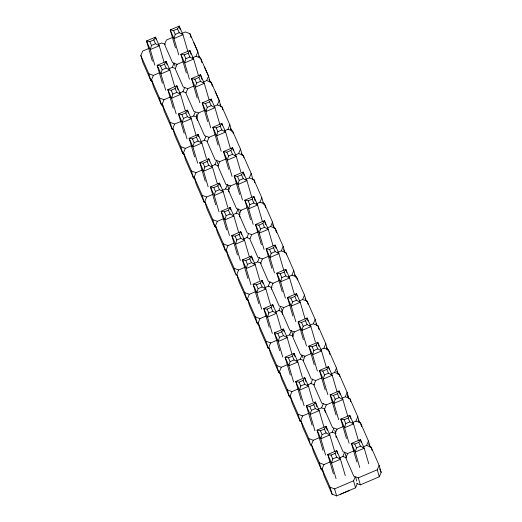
<?xml version="1.0" encoding="UTF-8"?>
<svg xmlns="http://www.w3.org/2000/svg" width="522" height="522" viewBox="0 0 522 522"><rect width="100%" height="100%" fill="white"/><g stroke="black" fill="none" stroke-linecap="round" stroke-linejoin="round"><path stroke-width="0.78" d="M152.404 61.178L146.493 40.977L149.834 41.603L151.51 45.434L150.271 49.597L154.819 65.133M162.381 83.174L157.155 65.302L160.489 65.929L162.172 69.759L160.933 73.915L165.702 90.234M175.438 47.809L170.211 29.937L173.552 30.563L175.229 34.393L173.989 38.556L178.759 54.875M173.271 108.269L167.816 89.621L171.151 90.254L172.834 94.084L171.594 98.24L176.136 113.783M186.328 72.91L180.873 54.262L184.207 54.888L185.891 58.718L184.651 62.875L189.421 79.194M184.162 133.371L178.478 113.946L181.813 114.572L183.496 118.403L182.256 122.566L187.026 138.885M197.218 98.012L191.535 78.581L194.869 79.213L196.553 83.044L195.313 87.2L199.854 102.743M194.595 156.92L189.14 138.271L192.474 138.898L194.158 142.728L192.918 146.891L197.688 163.21M207.652 121.554L202.197 102.906L205.531 103.532L207.214 107.362L205.975 111.525L210.744 127.844M205.257 181.245L199.802 162.596L203.136 163.223L204.82 167.053L203.58 171.209L208.121 186.752M218.085 145.103L212.859 127.231L216.193 127.857L217.876 131.688L216.637 135.85L221.178 151.387M215.69 204.787L210.464 186.915L213.798 187.548L215.475 191.378L214.242 195.535L219.012 211.854M228.747 169.428L223.52 151.556L226.855 152.183L228.538 156.013L227.298 160.169L232.068 176.488M226.574 229.889L221.126 211.24L224.46 211.867L226.137 215.697L224.904 219.86L229.445 235.402M239.631 194.523L234.182 175.875L237.517 176.508L239.193 180.338L237.96 184.494L242.502 200.037M237.464 254.99L231.788 235.566L235.122 236.192L236.799 240.022L235.566 244.185L240.335 260.504M250.521 219.625L244.844 200.2L248.178 200.826L249.855 204.657L248.622 208.82L253.163 224.362M247.898 278.539L242.443 259.891L245.784 260.517L247.461 264.347L246.221 268.504L250.997 284.823M261.411 244.727L255.506 224.525L258.84 225.152L260.517 228.982L259.277 233.145L264.054 249.464M258.788 303.641L253.105 284.209L256.446 284.842L258.122 288.673L256.883 292.829L261.659 309.148M271.845 268.275L266.161 248.844L269.502 249.477L271.179 253.307L269.939 257.463L274.487 273.006M269.221 327.183L263.767 308.535L267.107 309.161L268.784 312.991L267.545 317.154L272.321 333.473M282.278 291.818L276.823 273.169L280.164 273.802L281.841 277.632L280.601 281.789L285.377 298.108M279.655 350.732L274.428 332.86L277.769 333.486L279.446 337.316L278.206 341.479L282.754 357.015M292.94 316.143L287.485 297.494L290.826 298.121L292.503 301.951L291.263 306.114L295.811 321.656M290.317 375.057L285.09 357.185L288.431 357.811L290.108 361.642L288.868 365.798L293.638 382.117M303.373 339.692L298.147 321.82L301.488 322.446L303.165 326.276L301.925 330.439L306.473 345.975M301.207 400.152L295.752 381.504L299.093 382.137L300.77 385.967L299.53 390.123L304.078 405.666M314.264 364.793L308.809 346.138L312.149 346.771L313.826 350.601L312.587 354.758L317.356 371.077M312.097 425.254L306.414 405.829L309.755 406.455L311.432 410.285L310.192 414.448L314.962 430.767M325.154 389.895L319.471 370.463L322.811 371.096L324.488 374.926L323.248 379.083L327.796 394.625M322.981 450.356L317.076 430.154L320.41 430.781L322.094 434.611L320.854 438.774L325.624 455.093M336.044 414.99L330.132 394.789L333.473 395.415L335.15 399.245L333.91 403.408L338.68 419.727M333.421 473.904L327.738 454.473L331.072 455.106L332.755 458.936L331.516 463.092L336.057 478.635M346.477 438.539L340.794 419.114L344.128 419.74L345.812 423.57L344.572 427.733L349.114 443.269M356.911 462.087L351.456 443.432L354.79 444.065L356.474 447.896L355.234 452.052L359.775 467.595M152.378 81.269L150.865 80.701L142.891 62.503L140.842 55.502L142.695 51.078L149.253 48.272M163.04 105.588L161.526 105.02L153.553 86.828L151.504 79.827L153.357 75.396L159.184 72.91M168.658 68.858L172.299 67.305L174.146 62.875M183.633 61.557L177.075 64.356L175.222 68.787L183.202 86.978L187.731 88.681L193.564 86.189M173.702 129.913L172.188 129.345L164.215 111.153L162.166 104.152L164.012 99.722L170.57 96.922M192.377 57.818L196.018 56.265L197.864 51.835L189.884 33.643L185.356 31.94L181.715 33.493M179.314 93.184L182.961 91.624L184.808 87.2M187.731 88.681L185.884 93.112L193.864 111.303L198.393 113.006L204.95 110.201M184.364 154.238L182.85 153.67L174.877 135.472L172.828 128.471L174.674 124.047L181.232 121.241M203.032 82.143L206.679 80.584L208.526 76.16L200.546 57.962L196.018 56.265M189.975 117.509L193.623 115.949L195.163 112.263M197.46 120.543L196.546 117.43L198.393 113.006M195.026 178.563L193.512 177.995L185.538 159.797L183.49 152.796L185.336 148.372L191.894 145.566M214.425 106.155L217.341 104.909L219.188 100.478L211.208 82.287L206.679 80.584M200.637 141.827L204.285 140.274L205.825 136.581M215.612 134.526L209.054 137.332L207.208 141.756L215.181 159.954L219.716 161.65L226.274 158.851M205.688 202.882L204.174 202.314L196.2 184.122L194.151 177.121L195.998 172.691L202.556 169.891M224.356 130.787L228.003 129.234L229.85 124.804L221.87 106.612L217.341 104.909M212.03 165.839L214.947 164.6L216.793 160.169M219.716 161.65L217.87 166.081L225.843 184.273L230.378 185.976L236.936 183.176M216.349 227.207L214.836 226.639L206.862 208.448L204.813 201.446L206.66 197.016L212.493 194.523M235.017 155.112L238.665 153.559L240.512 149.129L232.531 130.937L228.003 129.234M221.961 190.478L225.608 188.918L227.455 184.494M228.988 191.959L228.532 190.406L230.378 185.976M227.011 251.532L225.497 250.965L217.524 232.766L215.475 225.765L217.322 221.341L223.879 218.535M245.679 179.438L249.327 177.878L251.173 173.454L243.193 155.256L238.665 153.559M233.354 214.49L236.264 213.244L238.117 208.813M239.879 217.061L239.193 214.725L241.04 210.301L246.867 207.808M226.137 250.09L234.11 268.288L236.159 275.29L228.186 257.092L226.137 250.09L227.983 245.666L233.81 243.174M256.341 203.763L259.982 202.203L261.835 197.773L253.855 179.581L249.327 177.878M243.285 239.122L246.926 237.569L248.465 233.876M258.26 231.82L251.702 234.626L249.855 239.05L257.829 257.248L262.364 258.945L268.921 256.145M248.328 300.176L246.821 299.608L238.848 281.417L236.799 274.415L238.645 269.985L245.203 267.186M267.734 227.775L270.644 226.528L272.491 222.098L264.517 203.906L259.982 202.203M253.946 263.447L257.587 261.894L259.434 257.463M262.364 258.945L260.517 263.375L268.491 281.567L273.026 283.27L279.583 280.471M258.99 324.501L257.483 323.934L249.509 305.742L247.461 298.741L249.307 294.31L255.865 291.511M277.665 252.407L281.306 250.854L283.152 246.423L275.179 228.231L270.644 226.528M264.608 287.772L268.249 286.213L270.096 281.789M271.629 289.253L271.179 287.7L273.026 283.27M269.652 348.827L268.145 348.259L260.165 330.061L258.122 323.059L259.969 318.635L266.527 315.83M288.327 276.732L291.968 275.172L293.814 270.748L285.841 252.55L281.306 250.854M276.001 311.784L278.911 310.538L280.451 306.851M282.519 314.355L281.841 312.019L283.687 307.595L290.245 304.789M280.314 373.145L278.807 372.584L270.827 354.386L268.784 347.384L270.631 342.961L277.189 340.155M299.719 300.744L302.63 299.498L304.476 295.067L296.503 276.875L291.968 275.172M286.656 336.109L289.573 334.863L291.42 330.433M300.907 329.114L294.349 331.92L292.503 336.344L300.476 354.542L305.011 356.239L311.569 353.44M290.976 397.47L289.469 396.903L281.488 378.711L279.446 371.71L281.293 367.279L287.85 364.48M309.65 325.376L313.291 323.823L315.138 319.392L307.164 301.201L302.63 299.498M296.594 360.741L300.235 359.188L301.775 355.495M305.011 356.239L303.165 360.669L311.138 378.861L315.673 380.564L321.5 378.072M301.638 421.796L300.13 421.228L292.15 403.036L290.108 396.035L291.955 391.604L298.512 388.805M321.037 349.388L323.953 348.148L325.8 343.717L317.826 325.526L313.291 323.823M307.256 385.066L310.897 383.507L312.743 379.083M315.673 380.564L313.826 384.995L321.8 403.186L326.335 404.889L332.892 402.084M300.763 420.354L308.743 438.552L310.786 445.553L302.812 427.355L300.763 420.354L302.616 415.93L308.443 413.437M330.974 374.026L334.615 372.467L336.462 368.043L328.488 349.844L323.953 348.148M317.918 409.392L321.559 407.832L323.405 403.402M325.395 412.426L324.482 409.313L326.335 404.889M322.961 470.439L321.448 469.878L313.474 451.68L311.425 444.679L313.278 440.255L319.836 437.449M342.36 398.038L345.277 396.792L347.123 392.361L339.15 374.17L334.615 372.467M329.304 433.404L332.22 432.157L333.76 428.464M343.554 426.409L336.997 429.214L335.144 433.638L343.124 451.837L347.652 453.533L354.21 450.734M357.439 483.379L355.586 487.802L336.644 495.9L332.109 494.197L324.136 476.005L322.087 469.004L323.934 464.573L330.491 461.774M352.298 422.67L355.939 421.117L357.785 416.686L349.805 398.495L345.277 396.792M339.235 458.035L342.882 456.482L344.729 452.052M347.652 453.533L345.805 457.964L353.786 476.155L358.314 477.858L377.262 469.761L379.109 465.337L371.129 447.139L366.601 445.436L362.953 446.995M366.601 445.436L368.447 441.012L360.467 422.82L355.939 421.117M355.586 487.802L353.544 480.801L355.084 477.115M356.585 483.444L360.363 484.86L379.305 476.762L381.158 472.338L379.109 465.337M149.834 41.603L153.82 39.9L155.465 37.14L159.243 45.76L164.019 62.079M173.552 30.563L177.539 28.86L179.183 26.1L182.961 34.72L187.737 51.039M160.489 65.929L164.482 64.226L166.126 61.465L169.904 70.085L174.681 86.404M184.207 54.888L188.201 53.185L189.845 50.425L193.623 59.045L198.399 75.364M171.151 90.254L175.144 88.544L176.788 85.791L180.566 94.404L185.343 110.723M194.869 79.213L198.862 77.504L200.507 74.744L204.285 83.363L209.054 99.682M181.813 114.572L185.806 112.869L187.45 110.109L191.228 118.729L195.998 135.048M205.531 103.532L209.524 101.829L211.169 99.069L214.947 107.689L219.716 124.008M192.474 138.898L196.468 137.195L198.112 134.435L201.89 143.054L206.438 158.597M216.193 127.857L220.18 126.154L221.83 123.394L225.608 132.014L230.378 148.333M203.136 163.223L207.123 161.52L208.774 158.76L212.552 167.379L217.322 183.698M226.855 152.183L230.841 150.48L232.492 147.719L236.27 156.339L240.812 171.875M213.798 187.548L217.785 185.839L219.436 183.078L223.214 191.698L227.755 207.241M237.517 176.508L241.503 174.798L243.154 172.038L246.932 180.658L251.702 196.977M224.46 211.867L228.447 210.164L230.098 207.404L233.876 216.023L238.645 232.342M248.178 200.826L252.165 199.123L253.816 196.363L257.594 204.983L262.364 221.302M235.122 236.192L239.109 234.489L240.759 231.729L244.537 240.348L249.307 256.667M258.84 225.152L262.827 223.449L264.478 220.689L268.256 229.308L273.026 245.627M245.784 260.517L249.77 258.814L251.421 256.054L255.199 264.674L259.741 280.21M269.502 249.477L273.489 247.774L275.14 245.014L278.918 253.633L283.687 269.952M256.446 284.842L260.432 283.133L262.083 280.373L265.861 288.992L270.631 305.311M280.164 273.802L284.151 272.092L285.802 269.332L289.579 277.952L294.349 294.271M267.107 309.161L271.094 307.458L272.745 304.698L276.523 313.317L281.293 329.636M290.826 298.121L294.813 296.418L296.463 293.658L300.241 302.277L305.011 318.596M277.769 333.486L281.756 331.783L283.407 329.023L287.185 337.643L291.955 353.962M301.488 322.446L305.474 320.743L307.125 317.983L310.897 326.602L315.445 342.145M288.431 357.811L292.418 356.108L294.062 353.348L297.84 361.968L302.388 377.504M312.149 346.771L316.136 345.068L317.781 342.308L321.559 350.928L326.335 367.247M299.093 382.137L303.08 380.427L304.724 377.667L308.502 386.287L313.05 401.829M322.811 371.096L326.798 369.387L328.442 366.627L332.22 375.246L336.997 391.565M309.755 406.455L313.742 404.752L315.386 401.992L319.164 410.612L323.94 426.931M333.473 395.415L337.46 393.712L339.104 390.952L342.882 399.571L347.659 415.89M320.41 430.781L324.403 429.077L326.048 426.317L329.826 434.937L334.602 451.256M344.128 419.74L348.122 418.037L349.766 415.277L353.544 423.897L358.32 440.216M331.072 455.106L335.065 453.403L336.71 450.643L340.488 459.262L345.257 475.581M354.79 444.065L358.784 442.362L360.428 439.602L364.206 448.222L368.754 463.758M175.229 34.393L179.216 32.69L182.961 34.72L173.989 38.556L170.211 29.937L179.183 26.1L180.097 29.206M151.51 45.434L155.497 43.731L159.243 45.76L150.271 49.597L146.493 40.977L155.465 37.14L156.15 39.47M172.971 37.232L166.414 40.037L164.56 44.461L172.541 62.66L177.075 64.356M158.721 44.226L161.637 42.98L165.415 44.396M185.891 58.718L189.877 57.015L193.623 59.045L184.651 62.875L180.873 54.262L189.845 50.425L190.98 54.308M162.172 69.759L166.159 68.056L169.904 70.085L160.933 73.915L157.155 65.302L166.126 61.465L167.04 64.571M196.553 83.044L200.539 81.334L204.285 83.363L195.313 87.2L191.535 78.581L200.507 74.744L201.87 79.409M172.834 94.084L176.821 92.374L180.566 94.404L171.594 98.24L167.816 89.621L176.788 85.791L177.924 89.673M207.214 107.362L211.201 105.659L214.947 107.689L205.975 111.525L202.197 102.906L211.169 99.069L211.854 101.405M183.496 118.403L187.483 116.7L191.228 118.729L182.256 122.566L178.478 113.946L187.45 110.109L188.357 113.222M217.876 131.688L221.863 129.985L225.608 132.014L216.637 135.85L212.859 127.231L221.83 123.394L222.516 125.724M194.158 142.728L198.145 141.025L201.89 143.054L192.918 146.891L189.14 138.271L198.112 134.435L198.797 136.764M228.538 156.013L232.525 154.31L236.27 156.339L227.298 160.169L223.52 151.556L232.492 147.719L233.399 150.825M204.82 167.053L208.807 165.35L212.552 167.379L203.58 171.209L199.802 162.596L208.774 158.76L209.459 161.089M239.193 180.338L243.187 178.628L246.932 180.658L237.96 184.494L234.182 175.875L243.154 172.038L244.289 175.927M215.475 191.378L219.468 189.669L223.214 191.698L214.242 195.535L210.464 186.915L219.436 183.078L220.343 186.191M249.855 204.657L253.849 202.954L257.594 204.983L248.622 208.82L244.844 200.2L253.816 196.363L255.18 201.029M226.137 215.697L230.13 213.994L233.876 216.023L224.904 219.86L221.126 211.24L230.098 207.404L230.776 209.74M260.517 228.982L264.51 227.279L268.256 229.308L259.277 233.145L255.506 224.525L264.478 220.689L265.613 224.571M236.799 240.022L240.792 238.319L244.537 240.348L235.566 244.185L231.788 235.566L240.759 231.729L241.666 234.835M271.179 253.307L275.166 251.604L278.918 253.633L269.939 257.463L266.161 248.844L275.14 245.014L276.047 248.12M247.461 264.347L251.447 262.644L255.199 264.674L246.221 268.504L242.443 259.891L251.421 256.054L252.557 259.936M281.841 277.632L285.828 275.923L289.579 277.952L280.601 281.789L276.823 273.169L285.802 269.332L286.708 272.445M258.122 288.673L262.109 286.963L265.861 288.992L256.883 292.829L253.105 284.209L262.083 280.373L262.99 283.485M292.503 301.951L296.489 300.248L300.241 302.277L291.263 306.114L287.485 297.494L296.463 293.658L297.142 295.994M268.784 312.991L272.771 311.288L276.523 313.317L267.545 317.154L263.767 308.535L272.745 304.698L273.424 307.034M303.165 326.276L307.151 324.573L310.897 326.602L301.925 330.439L298.147 321.82L307.125 317.983L308.032 321.089M279.446 337.316L283.433 335.613L287.185 337.643L278.206 341.479L274.428 332.86L283.407 329.023L284.085 331.353M313.826 350.601L317.813 348.898L321.559 350.928L312.587 354.758L308.809 346.138L317.781 342.308L318.922 346.19M290.108 361.642L294.095 359.939L297.84 361.968L288.868 365.798L285.09 357.185L294.062 353.348L294.976 356.454M324.488 374.926L328.475 373.217L332.22 375.246L323.248 379.083L319.471 370.463L328.442 366.627L329.356 369.739M300.77 385.967L304.757 384.257L308.502 386.287L299.53 390.123L295.752 381.504L304.724 377.667L305.866 381.556M335.15 399.245L339.137 397.542L342.882 399.571L333.91 403.408L330.132 394.789L339.104 390.952L340.24 394.841M311.432 410.285L315.418 408.582L319.164 410.612L310.192 414.448L306.414 405.829L315.386 401.992L316.75 406.658M345.812 423.57L349.799 421.867L353.544 423.897L344.572 427.733L340.794 419.114L349.766 415.277L350.68 418.383M322.094 434.611L326.08 432.908L329.826 434.937L320.854 438.774L317.076 430.154L326.048 426.317L327.183 430.2M356.474 447.896L360.461 446.193L364.206 448.222L355.234 452.052L351.456 443.432L360.428 439.602L361.335 442.708M332.755 458.936L336.742 457.233L340.488 459.262L331.516 463.092L327.738 454.473L336.71 450.643L337.623 453.748M322.087 469.004L330.067 487.196L334.595 488.899L353.544 480.801M340.605 494.177L349.577 490.341M140.842 55.502L148.822 73.7L153.357 75.396M151.504 79.827L159.484 98.019L164.012 99.722M162.166 104.152L170.146 122.344L174.674 124.047M209.054 137.332L204.52 135.629L196.546 117.43M172.828 128.471L180.808 146.669L185.336 148.372M183.49 152.796L191.463 170.994L195.998 172.691M194.151 177.121L202.125 195.313L206.66 197.016M241.04 210.301L236.505 208.598L228.532 190.406M204.813 201.446L212.787 219.638L217.322 221.341M251.702 234.626L247.167 232.923L239.193 214.725M215.475 225.765L223.449 243.963L227.983 245.666M234.11 268.288L238.645 269.985M236.799 274.415L244.772 292.607L249.307 294.31M283.687 307.595L279.153 305.892L271.179 287.7M247.461 298.741L255.434 316.932L259.969 318.635M294.349 331.92L289.814 330.217L281.841 312.019M258.122 323.059L266.096 341.257L270.631 342.961M268.784 347.384L276.758 365.583L281.293 367.279M279.446 371.71L287.42 389.901L291.955 391.604M290.108 396.035L298.082 414.227L302.616 415.93M336.997 429.214L332.462 427.511L324.482 409.313M308.743 438.552L313.278 440.255M311.425 444.679L319.405 462.877L323.934 464.573M172.299 67.305L175.32 68.434M182.961 91.624L185.982 92.759M193.623 115.949L197.401 117.365M204.285 140.274L207.306 141.41M214.947 164.6L218.718 166.016M225.608 188.918L228.629 190.054M236.264 213.244L240.042 214.659M246.926 237.569L249.947 238.704M257.587 261.894L261.365 263.31M268.249 286.213L272.027 287.635M278.911 310.538L281.932 311.673M289.573 334.863L293.351 336.279M300.235 359.188L303.256 360.317M310.897 383.507L314.675 384.929M321.559 407.832L324.58 408.967M332.22 432.157L335.998 433.573M342.882 456.482L346.66 457.898M193.877 42.739L197.864 51.835L199.685 58.059M204.539 67.064L208.526 76.16L210.346 82.378M215.195 91.383L219.188 100.478L221.008 106.703M198.686 56.037L199.3 57.433M208.976 79.52L210.268 82.456M219.958 104.57L220.93 106.782M230.359 128.308L231.585 131.107M241.281 153.22L242.247 155.432M262.925 202.595L263.571 204.076M272.628 224.734L274.233 228.401M283.609 249.784L284.895 252.726M294.584 274.833L295.556 277.045M304.992 298.571L305.912 300.672M315.96 323.594L316.88 325.695M326.57 347.809L327.529 349.988L326.622 347.92M336.912 371.403L338.191 374.313M347.254 394.997L348.853 398.638L347.946 396.563M358.236 420.047L359.195 422.233M336.977 371.54L338.204 374.339M368.649 443.811L370.189 447.315M379.618 468.834L381.158 472.338M177.539 28.86L179.216 32.69M188.201 53.185L189.877 57.015M198.862 77.504L200.539 81.334M209.524 101.829L211.201 105.659M220.18 126.154L221.863 129.985M230.841 150.48L232.525 154.31M241.503 174.798L243.187 178.628M252.165 199.123L253.849 202.954M262.827 223.449L264.51 227.279M273.489 247.774L275.166 251.604M284.151 272.092L285.828 275.923M294.813 296.418L296.489 300.248M305.474 320.743L307.151 324.573M316.136 345.068L317.813 348.898M326.798 369.387L328.475 373.217M337.46 393.712L339.137 397.542M348.122 418.037L349.799 421.867M358.784 442.362L360.461 446.193M153.82 39.9L155.497 43.731M164.482 64.226L166.159 68.056M175.144 88.544L176.821 92.374M185.806 112.869L187.483 116.7M196.468 137.195L198.145 141.025M207.123 161.52L208.807 165.35M217.785 185.839L219.468 189.669M228.447 210.164L230.13 213.994M239.109 234.489L240.792 238.319M249.77 258.814L251.447 262.644M260.432 283.133L262.109 286.963M271.094 307.458L272.771 311.288M281.756 331.783L283.433 335.613M292.418 356.108L294.095 359.939M303.08 380.427L304.757 384.257M313.742 404.752L315.418 408.582M324.403 429.077L326.08 432.908M335.065 453.403L336.742 457.233M371.129 447.139L372.042 450.251M377.262 469.761L379.305 476.762M368.447 441.012L370.268 447.237M360.467 422.82L361.609 426.709M357.785 416.686L359.606 422.911M349.805 398.495L350.719 401.607M347.123 392.361L348.944 398.586M339.15 374.17L339.829 376.506M336.462 368.043L338.282 374.261M328.488 349.844L329.852 354.516M325.8 343.717L327.62 349.942M317.826 325.526L318.962 329.415M315.138 319.392L316.958 325.617M307.164 301.201L308.071 304.313M358.314 477.858L360.363 484.86M304.476 295.067L306.297 301.292M355.619 477.154L356.754 481.043M296.503 276.875L297.409 279.988M293.814 270.748L295.635 276.967M345.186 453.605L346.321 457.494M285.841 252.55L286.519 254.886M283.152 246.423L284.973 252.648M334.752 430.063L335.431 432.392M275.179 228.231L276.543 232.897M335.829 435.974L336.285 437.527M272.491 222.098L274.311 228.323M264.517 203.906L265.652 207.795M261.835 197.773L263.649 203.998M253.855 179.581L254.762 182.693M251.173 173.454L252.987 179.672M302.31 355.534L302.995 357.87M243.193 155.256L243.878 157.592M240.512 149.129L242.332 155.354M291.876 331.992L293.012 335.881M232.531 130.937L233.217 133.267M229.85 124.804L231.67 131.029M334.595 488.899L336.644 495.9M281.443 308.443L282.121 310.779M221.87 106.612L222.783 109.724M330.067 487.196L332.109 494.197M211.208 82.287L212.35 86.176M319.405 462.877L321.448 469.878M200.546 57.962L201.916 62.633M189.884 33.643L191.026 37.532M238.567 210.373L239.252 212.702M298.082 414.227L300.13 421.228M227.677 185.271L228.819 189.16M287.42 389.901L289.469 396.903M217.243 161.722L217.928 164.058M276.758 365.583L278.807 372.584M266.096 341.257L268.145 348.259M196.376 114.631L197.062 116.967M255.434 316.932L257.483 323.934M244.772 292.607L246.821 299.608M174.374 63.651L175.053 65.987M223.449 243.963L225.497 250.965M212.787 219.638L214.836 226.639M202.125 195.313L204.174 202.314M191.463 170.994L193.512 177.995M180.808 146.669L182.85 153.67M170.146 122.344L172.188 129.345M159.484 98.019L161.526 105.02M148.822 73.7L150.865 80.701"/></g></svg>
